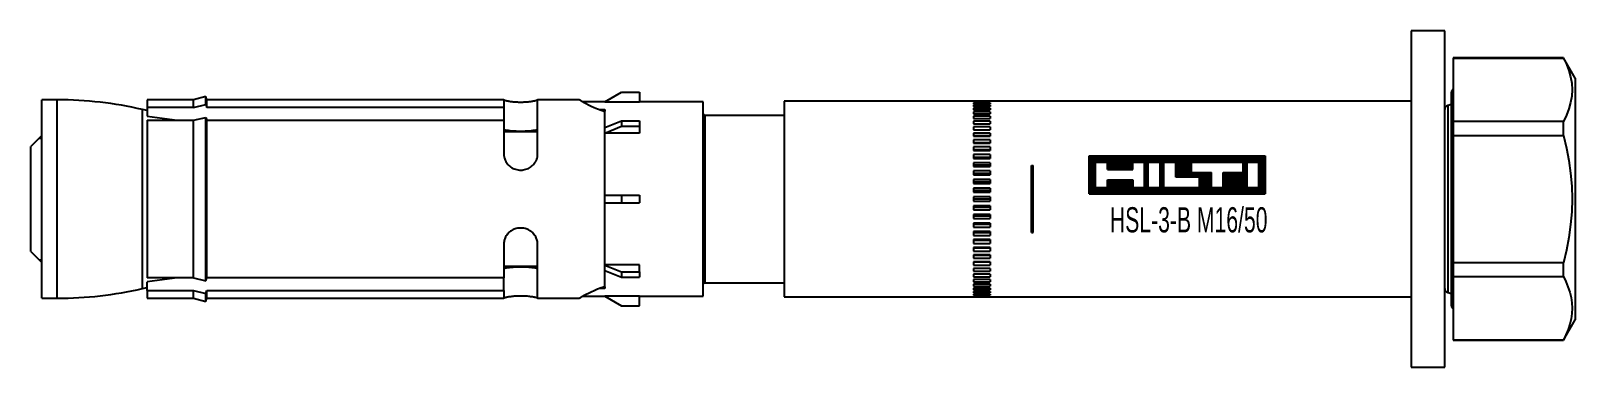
# Model space of a CAD drawing. Header units: millimetres. Extents: x 296 to 4896, y 152 to 3333.
# Drawn here: x 2126.7 to 2310.2, y 1628.8 to 1668.8 of the extents above; entities that cross this region are included whole.
import ezdxf
from ezdxf.enums import TextEntityAlignment as Align

# ---------------------------------------------------------------- set-up
doc = ezdxf.new("R2010")
doc.units = ezdxf.units.MM
doc.linetypes.add('DASHED', pattern=[0.25, 0.15625, -0.09375])
for name, color, linetype in [('1', 1, 'DASHED'), ('10', 1, 'Continuous'), ('3', 4, 'Continuous')]:
    doc.layers.add(name, color=color, linetype=linetype)
doc.styles.get("Standard").update_dxf_attribs({"font": 'arial.ttf'})

# ---------------------------------------------------------------- blocks, each defined once
blk = doc.blocks.new('HSL-3-B M16-50')
at = {"layer": '1', "color": 3, "linetype": 'Continuous'}
for p, q in [((0, 20), (-4, 20)), ((-4, 20), (-4, -20)), ((0, -20), (0, 20)), ((14.1, 16.8), (1, 16.8)), ((1, 16.8), (1, 16.77)), ((1, 16.77), (1, 9.21)), ((1, 16.77), (14.1, 16.77)), ((15.5, 14.38), (14.1, 16.8)), ((14.1, 16.77), (14.1, 16.8)), ((15.5, 14.38), (15.5, -14.38)), ((-164.87, 11.8), (-166.7, 11.8)), ((-166.7, -11.8), (-166.7, 11.8)), ((-148.69, 11.8), (-154.2, 11.8)), ((-154.2, 11.8), (-154.2, 10.88)), ((-147.2, 12.2), (-148.69, 11.8)), ((-148.69, 10.88), (-148.69, 11.8)), ((-148.69, 10.88), (-147.2, 11.25)), ((-147.09, 11.8), (-147.2, 12.2)), ((-147.2, 11.25), (-147.2, 12.2)), ((-147.2, 11.25), (-147.09, 10.88)), ((-111.8, 11.8), (-147.09, 11.8)), ((-147.09, 10.88), (-147.09, 11.8)), ((-102.8, 11.8), (-107.8, 11.8)), ((-107.8, 5.3), (-107.8, 11.8)), ((-99.8, 11.55), (-102.36, 11.55)), ((-99.8, 11.55), (-97.81, 12.7)), ((-99.8, 11.55), (-99.8, 11.54)), ((-95.7, 11.54), (-99.8, 11.54)), ((-97.81, 12.7), (-95.7, 12.7)), ((-95.7, 12.7), (-95.7, 11.54)), ((-88.1, 11.55), (-95.7, 11.55)), ((-88.1, -11.55), (-88.1, 11.55)), ((-4, 11.65), (-78.5, 11.65)), ((-78.5, 11.65), (-78.5, -11.65)), ((-56, 11.65), (-56, 11.62)), ((-54, 11.65), (-56, 11.65)), ((-56, 11.62), (-54, 11.62)), ((-54, 11.58), (-56, 11.58)), ((-56, 11.58), (-56, 11.51)), ((-56, 11.51), (-54, 11.51)), ((-56, 11.41), (-56, 11.3)), ((-54, 11.41), (-56, 11.41)), ((-56, 11.3), (-54, 11.3)), ((-56, 11.15), (-56, 11)), ((-54, 11.15), (-56, 11.15)), ((-54, 11.65), (-54, 11.62)), ((-54, 11.58), (-54, 11.51)), ((-54, 11.41), (-54, 11.3)), ((-54, 11.15), (-54, 11)), ((0.8, -12.7), (0.8, 12.7)), ((-154.2, 10.52), (-154.75, 10.65)), ((-154.2, 10.88), (-154.2, 9.9)), ((-154.2, 9.39), (-154.2, -9.39)), ((-154.2, 9.39), (-148.69, 9.39)), ((-148.69, 9.39), (-147.2, 9.71)), ((-148.69, -9.39), (-148.69, 9.39)), ((-147.2, 9.71), (-147.09, 9.39)), ((-147.2, -9.71), (-147.2, 9.71)), ((-147.09, 9.39), (-111.8, 9.39)), ((-147.09, -9.39), (-147.09, 9.39)), ((-111.8, 9.39), (-111.8, 5.3)), ((-100.39, 10.64), (-99.8, 10.64)), ((-99.8, 10.64), (-99.8, 10.46)), ((-99.8, -10.43), (-99.8, 10.43)), ((-99.8, 8.49), (-97.81, 9.3)), ((-97.81, 9.3), (-95.7, 9.3)), ((-97.81, 9.3), (-97.81, 8.66)), ((-95.7, 9.3), (-95.7, 8.66)), ((-78.5, 9.95), (-87.9, 9.95)), ((-56, 11), (-54, 11)), ((-56, 10.81), (-56, 10.61)), ((-54, 10.81), (-56, 10.81)), ((-56, 10.61), (-54, 10.61)), ((-54, 10.37), (-56, 10.37)), ((-56, 10.37), (-56, 10.14)), ((-56, 10.14), (-54, 10.14)), ((-54, 9.86), (-56, 9.86)), ((-56, 9.86), (-56, 9.58)), ((-56, 9.58), (-54, 9.58)), ((-54, 9.26), (-56, 9.26)), ((-56, 9.26), (-56, 8.95)), ((-54, 10.81), (-54, 10.61)), ((-54, 10.37), (-54, 10.14)), ((-54, 9.86), (-54, 9.58)), ((-54, 9.26), (-54, 8.95)), ((1, 9.21), (1, 7.57)), ((14.1, 9.21), (1, 9.21)), ((14.1, 7.57), (14.1, 9.21)), ((-99.8, 7.85), (-97.81, 8.66)), ((-95.7, 7.84), (-99.8, 7.84)), ((-97.81, 8.66), (-95.7, 8.66)), ((-95.7, 8.66), (-95.7, 7.84)), ((-56, 8.95), (-54, 8.95)), ((-56, 8.59), (-56, 8.25)), ((-54, 8.59), (-56, 8.59)), ((-56, 8.25), (-54, 8.25)), ((-54, 7.85), (-56, 7.85)), ((-56, 7.85), (-56, 7.48)), ((-54, 7.5), (-56, 7.5)), ((-56, 7.48), (-54, 7.48)), ((-54, 8.59), (-54, 8.25)), ((-54, 7.85), (-54, 7.48)), ((1, 7.57), (14.1, 7.57)), ((1, 7.57), (1, -7.57)), ((-56, 7.05), (-56, 6.65)), ((-54, 7.05), (-56, 7.05)), ((-54, 6.7), (-56, 6.7)), ((-56, 6.65), (-54, 6.65)), ((-54, 6.19), (-56, 6.19)), ((-56, 6.19), (-56, 5.76)), ((-54, 5.85), (-56, 5.85)), ((-56, 5.76), (-54, 5.76)), ((-54, 7.05), (-54, 6.65)), ((-54, 6.19), (-54, 5.76)), ((-56, 5.28), (-56, 4.83)), ((-54, 5.28), (-56, 5.28)), ((-54, 4.95), (-56, 4.95)), ((-56, 4.83), (-54, 4.83)), ((-54, 4.32), (-56, 4.32)), ((-56, 4.32), (-56, 3.86)), ((-54, 4.01), (-56, 4.01)), ((-56, 3.86), (-54, 3.86)), ((-54, 5.28), (-54, 4.83)), ((-54, 4.32), (-54, 3.86)), ((-49.1, -3.98), (-49.1, 3.98)), ((-49.1, 3.98), (-48.9, 3.98)), ((-48.9, -3.98), (-48.9, 3.98)), ((-56, 3.34), (-56, 2.86)), ((-54, 3.34), (-56, 3.34)), ((-54, 3.03), (-56, 3.03)), ((-56, 2.86), (-54, 2.86)), ((-56, 2.32), (-56, 1.84)), ((-54, 2.32), (-56, 2.32)), ((-54, 2.04), (-56, 2.04)), ((-56, 1.84), (-54, 1.84)), ((-54, 3.34), (-54, 2.86)), ((-54, 2.32), (-54, 1.84)), ((-99.8, 0.45), (-97.81, 0.45)), ((-97.81, 0.45), (-97.81, -0.45)), ((-97.81, 0.45), (-95.7, 0.45)), ((-95.7, 0.45), (-95.7, -0.45)), ((-56, 1.29), (-56, 0.8)), ((-54, 1.29), (-56, 1.29)), ((-54, 1.02), (-56, 1.02)), ((-56, 0.8), (-54, 0.8)), ((-56, 0.25), (-56, -0.25)), ((-54, 0.25), (-56, 0.25)), ((-54, 0), (-56, 0)), ((-54, 1.29), (-54, 0.8)), ((-54, 0.25), (-54, -0.25)), ((-38.17, 0.79), (-37.97, 0.79)), ((-99.8, -0.45), (-97.81, -0.45)), ((-97.81, -0.45), (-95.7, -0.45)), ((-56, -0.25), (-54, -0.25)), ((-56, -0.8), (-56, -1.29)), ((-54, -0.8), (-56, -0.8)), ((-54, -1.02), (-56, -1.02)), ((-56, -1.29), (-54, -1.29)), ((-54, -0.8), (-54, -1.29)), ((-54, -1.84), (-56, -1.84)), ((-56, -1.84), (-56, -2.32)), ((-54, -2.04), (-56, -2.04)), ((-56, -2.32), (-54, -2.32)), ((-56, -2.86), (-56, -3.34)), ((-54, -2.86), (-56, -2.86)), ((-54, -3.03), (-56, -3.03)), ((-56, -3.34), (-54, -3.34)), ((-54, -1.84), (-54, -2.32)), ((-54, -2.86), (-54, -3.34)), ((-107.8, -11.8), (-107.8, -5.3)), ((-54, -3.86), (-56, -3.86)), ((-56, -3.86), (-56, -4.32)), ((-54, -4.01), (-56, -4.01)), ((-56, -4.32), (-54, -4.32)), ((-56, -4.83), (-56, -5.28)), ((-54, -4.83), (-56, -4.83)), ((-54, -4.95), (-56, -4.95)), ((-56, -5.28), (-54, -5.28)), ((-54, -3.86), (-54, -4.32)), ((-54, -4.83), (-54, -5.28)), ((-49.1, -3.98), (-48.9, -3.98)), ((-54, -5.76), (-56, -5.76)), ((-56, -5.76), (-56, -6.19)), ((-54, -5.85), (-56, -5.85)), ((-56, -6.19), (-54, -6.19)), ((-56, -6.65), (-56, -7.05)), ((-54, -6.65), (-56, -6.65)), ((-54, -6.7), (-56, -6.7)), ((-56, -7.05), (-54, -7.05)), ((-54, -5.76), (-54, -6.19)), ((-54, -6.65), (-54, -7.05)), ((-95.7, -7.84), (-99.8, -7.84)), ((-99.8, -7.85), (-97.81, -8.66)), ((-99.8, -8.49), (-97.81, -9.3)), ((-97.81, -8.66), (-95.7, -8.66)), ((-97.81, -8.66), (-97.81, -9.3)), ((-95.7, -8.66), (-95.7, -7.84)), ((-95.7, -8.66), (-95.7, -9.3)), ((-54, -7.48), (-56, -7.48)), ((-56, -7.48), (-56, -7.85)), ((-54, -7.5), (-56, -7.5)), ((-56, -7.85), (-54, -7.85)), ((-56, -8.25), (-56, -8.59)), ((-54, -8.25), (-56, -8.25)), ((-56, -8.59), (-54, -8.59)), ((-56, -8.95), (-56, -9.26)), ((-54, -8.95), (-56, -8.95)), ((-54, -7.48), (-54, -7.85)), ((-54, -8.25), (-54, -8.59)), ((-54, -8.95), (-54, -9.26)), ((14.1, -7.57), (1, -7.57)), ((1, -7.57), (1, -9.21)), ((14.1, -9.21), (14.1, -7.57)), ((-154.75, -10.65), (-154.2, -10.52)), ((-154.2, -10.88), (-154.2, -9.9)), ((-154.2, -10.88), (-148.69, -10.88)), ((-154.2, -10.88), (-154.2, -11.8)), ((-148.69, -9.39), (-147.2, -9.71)), ((-148.69, -10.88), (-147.2, -11.25)), ((-148.69, -11.8), (-148.69, -10.88)), ((-147.2, -9.71), (-147.09, -9.39)), ((-147.2, -11.25), (-147.09, -10.88)), ((-147.09, -11.8), (-147.09, -10.88)), ((-147.09, -10.88), (-111.8, -10.88)), ((-111.8, -10.88), (-111.8, -9.43)), ((-111.8, -10.88), (-111.8, -11.8)), ((-99.8, -10.64), (-100.39, -10.64)), ((-99.8, -10.46), (-99.8, -10.64)), ((-97.81, -9.3), (-95.7, -9.3)), ((-87.9, -9.95), (-78.5, -9.95)), ((-56, -9.26), (-54, -9.26)), ((-56, -9.58), (-56, -9.86)), ((-54, -9.58), (-56, -9.58)), ((-56, -9.86), (-54, -9.86)), ((-56, -10.14), (-56, -10.37)), ((-54, -10.14), (-56, -10.14)), ((-56, -10.37), (-54, -10.37)), ((-56, -10.61), (-56, -10.81)), ((-54, -10.61), (-56, -10.61)), ((-56, -10.81), (-54, -10.81)), ((-56, -11), (-56, -11.15)), ((-54, -11), (-56, -11)), ((-54, -9.58), (-54, -9.86)), ((-54, -10.14), (-54, -10.37)), ((-54, -10.61), (-54, -10.81)), ((-54, -11), (-54, -11.15)), ((1, -9.21), (1, -16.77)), ((1, -9.21), (14.1, -9.21)), ((-166.7, -11.8), (-164.87, -11.8)), ((-154.2, -11.8), (-148.69, -11.8)), ((-148.69, -11.8), (-147.2, -12.2)), ((-147.2, -12.2), (-147.2, -11.25)), ((-147.2, -12.2), (-147.09, -11.8)), ((-147.09, -11.8), (-111.8, -11.8)), ((-107.8, -11.8), (-102.8, -11.8)), ((-102.36, -11.55), (-99.8, -11.55)), ((-95.7, -11.54), (-99.8, -11.54)), ((-99.8, -11.55), (-99.8, -11.54)), ((-99.8, -11.55), (-97.81, -12.7)), ((-97.81, -12.7), (-95.7, -12.7)), ((-95.7, -12.7), (-95.7, -11.54)), ((-95.7, -11.55), (-88.1, -11.55)), ((-78.5, -11.65), (-4, -11.65)), ((-56, -11.15), (-54, -11.15)), ((-56, -11.3), (-56, -11.41)), ((-54, -11.3), (-56, -11.3)), ((-56, -11.41), (-54, -11.41)), ((-56, -11.51), (-56, -11.58)), ((-54, -11.51), (-56, -11.51)), ((-56, -11.58), (-54, -11.58)), ((-56, -11.62), (-56, -11.65)), ((-54, -11.62), (-56, -11.62)), ((-56, -11.65), (-54, -11.65)), ((-54, -11.3), (-54, -11.41)), ((-54, -11.51), (-54, -11.58)), ((-54, -11.62), (-54, -11.65)), ((14.1, -16.8), (15.5, -14.38)), ((1, -16.77), (1, -16.8)), ((14.1, -16.77), (1, -16.77)), ((1, -16.8), (14.1, -16.8)), ((14.1, -16.8), (14.1, -16.77)), ((-4, -20), (0, -20))]:
    blk.add_line(p, q, dxfattribs=at)
at = {"layer": '1', "color": 1, "linetype": 'Continuous'}
for p, q in [((-164.87, -11.8), (-164.87, 11.8)), ((0.37, 11.12), (0.37, -11.12)), ((-154.75, -10.65), (-154.75, 10.65)), ((-87.9, 9.95), (-87.9, -9.95))]:
    blk.add_line(p, q, dxfattribs=at)
at = {"layer": '1', "color": 30, "linetype": 'Continuous'}
for p, q in [((0.8, 11.23), (0.37, 11.12)), ((-166.7, 7.55), (-168, 6.25)), ((-107.8, 8), (-111.8, 8)), ((-168, -6.25), (-168, 6.25)), ((-167, 7.25), (-166.7, 7.25)), ((-168, -6.25), (-166.7, -7.55)), ((-167, -7.25), (-166.7, -7.25)), ((-111.8, -8), (-107.8, -8)), ((0.37, -11.12), (0.8, -11.23))]:
    blk.add_line(p, q, dxfattribs=at)
at = {"layer": '1', "color": 3, "linetype": 'Continuous'}
for points in [[(14.1, 16.77, 0), (14.46, 16.03, 0), (14.75, 15.28, 0), (14.96, 14.52, 0), (15.09, 13.77, 0), (15.14, 13, 0), (15.1, 12.24, 0), (14.96, 11.47, 0), (14.75, 10.71, 0), (14.46, 9.96, 0), (14.1, 9.21, 0)], [(-111.8, 11.8, 0), (-111.8, 11.77, 0), (-111.8, 11.7, 0), (-111.8, 11.57, 0), (-111.8, 11.39, 0), (-111.8, 11.16, 0), (-111.8, 10.88, 0)], [(-107.8, 11.78, 0), (-107.8, 11.77, 0), (-107.82, 11.76, 0), (-107.84, 11.75, 0), (-107.87, 11.74, 0), (-107.91, 11.73, 0), (-107.95, 11.71, 0), (-108.01, 11.7, 0), (-108.07, 11.68, 0), (-108.14, 11.66, 0), (-108.21, 11.65, 0), (-108.3, 11.63, 0), (-108.39, 11.61, 0), (-108.48, 11.6, 0), (-108.58, 11.58, 0), (-108.69, 11.57, 0), (-108.8, 11.55, 0), (-108.92, 11.54, 0), (-109.03, 11.53, 0), (-109.16, 11.52, 0), (-109.28, 11.51, 0), (-109.41, 11.51, 0), (-109.54, 11.5, 0), (-109.67, 11.5, 0), (-109.8, 11.5, 0), (-109.93, 11.5, 0), (-110.06, 11.5, 0), (-110.19, 11.51, 0), (-110.32, 11.51, 0), (-110.44, 11.52, 0), (-110.57, 11.53, 0), (-110.68, 11.54, 0), (-110.8, 11.55, 0), (-110.91, 11.57, 0), (-111.02, 11.58, 0), (-111.12, 11.6, 0), (-111.21, 11.61, 0), (-111.3, 11.63, 0), (-111.39, 11.65, 0), (-111.46, 11.66, 0), (-111.53, 11.68, 0), (-111.59, 11.7, 0), (-111.65, 11.71, 0), (-111.69, 11.73, 0), (-111.73, 11.74, 0), (-111.76, 11.75, 0), (-111.78, 11.76, 0), (-111.8, 11.77, 0), (-111.8, 11.78, 0)], [(-102.8, 11.8, 0), (-102.78, 11.79, 0), (-102.71, 11.75, 0), (-102.6, 11.68, 0), (-102.44, 11.59, 0), (-102.24, 11.48, 0), (-102, 11.36, 0), (-101.73, 11.22, 0), (-101.41, 11.06, 0), (-101.05, 10.9, 0), (-100.67, 10.74, 0), (-100.25, 10.58, 0), (-99.8, 10.43, 0)], [(-148.69, 10.88, 0), (-151.45, 10.88, 0), (-154.2, 10.88, 0)], [(-154.2, 9.9, 0), (-154.2, 9.88, 0), (-154.19, 9.85, 0)], [(-154.19, 9.85, 0), (-152.41, 9.62, 0), (-150.63, 9.39, 0)], [(-111.8, 10.88, 0), (-129.45, 10.88, 0), (-147.09, 10.88, 0)], [(-111.8, 10.88, 0), (-111.8, 10.16, 0), (-111.8, 9.43, 0)], [(-111.8, 8.29, 0), (-111.76, 8.27, 0), (-111.65, 8.24, 0), (-111.49, 8.21, 0), (-111.29, 8.18, 0), (-111.08, 8.16, 0), (-110.84, 8.13, 0), (-110.59, 8.11, 0), (-110.33, 8.1, 0), (-110.07, 8.09, 0), (-109.8, 8.09, 0), (-109.54, 8.09, 0), (-109.27, 8.1, 0), (-109.02, 8.11, 0), (-108.77, 8.13, 0), (-108.53, 8.16, 0), (-108.31, 8.18, 0), (-108.12, 8.21, 0), (-107.96, 8.24, 0), (-107.84, 8.27, 0), (-107.8, 8.29, 0)], [(14.1, 7.57, 0), (14.46, 6.07, 0), (14.75, 4.58, 0), (14.96, 3.07, 0), (15.09, 1.55, 0), (15.14, 0.03, 0), (15.1, -1.51, 0), (14.96, -3.04, 0), (14.75, -4.56, 0), (14.46, -6.07, 0), (14.1, -7.57, 0)], [(-111.8, 5.3, 0), (-111.79, 5.16, 0), (-111.78, 5.02, 0), (-111.74, 4.88, 0), (-111.7, 4.74, 0), (-111.65, 4.61, 0), (-111.58, 4.47, 0), (-111.5, 4.35, 0), (-111.42, 4.23, 0), (-111.32, 4.11, 0), (-111.21, 4, 0), (-111.1, 3.9, 0), (-110.98, 3.81, 0), (-110.84, 3.73, 0), (-110.71, 3.65, 0), (-110.57, 3.59, 0), (-110.42, 3.54, 0), (-110.27, 3.5, 0), (-110.11, 3.47, 0), (-109.96, 3.45, 0), (-109.8, 3.45, 0), (-109.64, 3.45, 0), (-109.49, 3.47, 0), (-109.33, 3.5, 0), (-109.18, 3.54, 0), (-109.03, 3.59, 0), (-108.89, 3.65, 0), (-108.76, 3.73, 0), (-108.62, 3.81, 0), (-108.5, 3.9, 0), (-108.39, 4, 0), (-108.28, 4.11, 0), (-108.18, 4.23, 0), (-108.1, 4.35, 0), (-108.02, 4.47, 0), (-107.95, 4.61, 0), (-107.9, 4.74, 0), (-107.86, 4.88, 0), (-107.82, 5.02, 0), (-107.81, 5.16, 0), (-107.8, 5.3, 0)], [(-49.1, 3.98, 0), (-49.1, 3.98, 0), (-49.1, 3.98, 0), (-49.1, 3.97, 0), (-49.09, 3.97, 0), (-49.09, 3.97, 0), (-49.08, 3.97, 0), (-49.08, 3.96, 0), (-49.07, 3.96, 0), (-49.06, 3.96, 0), (-49.06, 3.96, 0), (-49.05, 3.95, 0), (-49.04, 3.95, 0), (-49.03, 3.95, 0), (-49.02, 3.95, 0), (-49.01, 3.95, 0), (-49, 3.95, 0), (-48.99, 3.95, 0), (-48.98, 3.95, 0), (-48.97, 3.95, 0), (-48.96, 3.95, 0), (-48.95, 3.95, 0), (-48.94, 3.96, 0), (-48.94, 3.96, 0), (-48.93, 3.96, 0), (-48.92, 3.96, 0), (-48.92, 3.97, 0), (-48.91, 3.97, 0), (-48.91, 3.97, 0), (-48.9, 3.97, 0), (-48.9, 3.98, 0), (-48.9, 3.98, 0), (-48.9, 3.98, 0)], [(-38.17, 0.79, 0), (-38.17, 0.78, 0), (-38.17, 0.78, 0), (-38.17, 0.78, 0), (-38.16, 0.77, 0), (-38.16, 0.77, 0), (-38.15, 0.77, 0), (-38.15, 0.76, 0), (-38.14, 0.76, 0), (-38.13, 0.76, 0), (-38.13, 0.76, 0), (-38.12, 0.76, 0), (-38.11, 0.75, 0), (-38.1, 0.75, 0), (-38.09, 0.75, 0), (-38.08, 0.75, 0), (-38.07, 0.75, 0), (-38.06, 0.75, 0), (-38.05, 0.75, 0), (-38.04, 0.75, 0), (-38.03, 0.75, 0), (-38.02, 0.76, 0), (-38.01, 0.76, 0), (-38.01, 0.76, 0), (-38, 0.76, 0), (-37.99, 0.76, 0), (-37.99, 0.77, 0), (-37.98, 0.77, 0), (-37.98, 0.77, 0), (-37.97, 0.78, 0), (-37.97, 0.78, 0), (-37.97, 0.78, 0), (-37.97, 0.79, 0)], [(-107.8, -5.3, 0), (-107.8, -5.18, 0), (-107.82, -5.07, 0), (-107.84, -4.95, 0), (-107.87, -4.83, 0), (-107.91, -4.72, 0), (-107.95, -4.61, 0), (-108.01, -4.5, 0), (-108.07, -4.39, 0), (-108.14, -4.29, 0), (-108.21, -4.19, 0), (-108.3, -4.09, 0), (-108.39, -4, 0), (-108.48, -3.92, 0), (-108.58, -3.84, 0), (-108.69, -3.77, 0), (-108.8, -3.7, 0), (-108.92, -3.64, 0), (-109.03, -3.59, 0), (-109.16, -3.55, 0), (-109.28, -3.51, 0), (-109.41, -3.48, 0), (-109.54, -3.46, 0), (-109.67, -3.45, 0), (-109.8, -3.45, 0), (-109.93, -3.45, 0), (-110.06, -3.46, 0), (-110.19, -3.48, 0), (-110.32, -3.51, 0), (-110.44, -3.55, 0), (-110.57, -3.59, 0), (-110.68, -3.64, 0), (-110.8, -3.7, 0), (-110.91, -3.77, 0), (-111.02, -3.84, 0), (-111.12, -3.92, 0), (-111.21, -4, 0), (-111.3, -4.09, 0), (-111.39, -4.19, 0), (-111.46, -4.29, 0), (-111.53, -4.39, 0), (-111.59, -4.5, 0), (-111.65, -4.61, 0), (-111.69, -4.72, 0), (-111.73, -4.83, 0), (-111.76, -4.95, 0), (-111.78, -5.07, 0), (-111.8, -5.18, 0), (-111.8, -5.3, 0)], [(-111.8, -5.3, 0), (-111.8, -6.08, 0), (-111.8, -6.83, 0), (-111.8, -7.54, 0), (-111.8, -8.2, 0), (-111.8, -8.82, 0), (-111.8, -9.39, 0)], [(-48.9, -3.98, 0), (-48.9, -3.98, 0), (-48.9, -3.98, 0), (-48.9, -3.97, 0), (-48.91, -3.97, 0), (-48.91, -3.97, 0), (-48.92, -3.97, 0), (-48.92, -3.96, 0), (-48.93, -3.96, 0), (-48.94, -3.96, 0), (-48.94, -3.96, 0), (-48.95, -3.95, 0), (-48.96, -3.95, 0), (-48.97, -3.95, 0), (-48.98, -3.95, 0), (-48.99, -3.95, 0), (-49, -3.95, 0), (-49.01, -3.95, 0), (-49.02, -3.95, 0), (-49.03, -3.95, 0), (-49.04, -3.95, 0), (-49.05, -3.95, 0), (-49.06, -3.96, 0), (-49.06, -3.96, 0), (-49.07, -3.96, 0), (-49.08, -3.96, 0), (-49.08, -3.97, 0), (-49.09, -3.97, 0), (-49.09, -3.97, 0), (-49.1, -3.97, 0), (-49.1, -3.98, 0), (-49.1, -3.98, 0), (-49.1, -3.98, 0)], [(-107.8, -8.29, 0), (-107.83, -8.27, 0), (-107.93, -8.25, 0), (-108.07, -8.22, 0), (-108.24, -8.2, 0), (-108.43, -8.17, 0), (-108.63, -8.15, 0), (-108.85, -8.13, 0), (-109.08, -8.11, 0), (-109.32, -8.1, 0), (-109.56, -8.09, 0), (-109.8, -8.09, 0), (-110.04, -8.09, 0), (-110.28, -8.1, 0), (-110.52, -8.11, 0), (-110.75, -8.13, 0), (-110.97, -8.15, 0), (-111.17, -8.17, 0), (-111.36, -8.19, 0), (-111.53, -8.22, 0), (-111.67, -8.25, 0), (-111.76, -8.27, 0), (-111.8, -8.29, 0)], [(-148.69, -9.39, 0), (-151.45, -9.39, 0), (-154.2, -9.39, 0)], [(-154.19, -9.85, 0), (-154.2, -9.88, 0), (-154.2, -9.9, 0)], [(-150.63, -9.39, 0), (-152.41, -9.62, 0), (-154.19, -9.85, 0)], [(-111.8, -9.39, 0), (-129.45, -9.39, 0), (-147.09, -9.39, 0)], [(-99.8, -10.43, 0), (-100.25, -10.58, 0), (-100.67, -10.74, 0), (-101.05, -10.9, 0), (-101.41, -11.06, 0), (-101.73, -11.22, 0), (-102, -11.36, 0), (-102.24, -11.48, 0), (-102.44, -11.59, 0), (-102.6, -11.68, 0), (-102.71, -11.75, 0), (-102.78, -11.79, 0), (-102.8, -11.8, 0)], [(14.1, -9.21, 0), (14.4, -9.82, 0), (14.65, -10.45, 0), (14.86, -11.08, 0), (15.01, -11.71, 0), (15.11, -12.35, 0), (15.14, -12.99, 0), (15.11, -13.63, 0), (15.02, -14.26, 0), (14.87, -14.89, 0), (14.66, -15.52, 0), (14.4, -16.15, 0), (14.1, -16.77, 0)], [(-111.8, -11.78, 0), (-111.79, -11.77, 0), (-111.78, -11.76, 0), (-111.74, -11.74, 0), (-111.7, -11.73, 0), (-111.65, -11.71, 0), (-111.58, -11.69, 0), (-111.5, -11.67, 0), (-111.42, -11.65, 0), (-111.32, -11.63, 0), (-111.21, -11.61, 0), (-111.1, -11.6, 0), (-110.98, -11.58, 0), (-110.84, -11.56, 0), (-110.71, -11.54, 0), (-110.57, -11.53, 0), (-110.42, -11.52, 0), (-110.27, -11.51, 0), (-110.11, -11.5, 0), (-109.96, -11.5, 0), (-109.8, -11.5, 0), (-109.64, -11.5, 0), (-109.49, -11.5, 0), (-109.33, -11.51, 0), (-109.18, -11.52, 0), (-109.03, -11.53, 0), (-108.89, -11.54, 0), (-108.76, -11.56, 0), (-108.62, -11.58, 0), (-108.5, -11.6, 0), (-108.39, -11.61, 0), (-108.28, -11.63, 0), (-108.18, -11.65, 0), (-108.1, -11.67, 0), (-108.02, -11.69, 0), (-107.95, -11.71, 0), (-107.9, -11.73, 0), (-107.86, -11.74, 0), (-107.82, -11.76, 0), (-107.81, -11.77, 0), (-107.8, -11.78, 0)]]:
    blk.add_polyline3d(points, dxfattribs=at)
for centre, radius, start, end in [((1.2, 12.7), 0.4, 120.0009, 180), ((-164.87, -33.2), 45, 77, 90), ((-164.87, 33.2), 45, 270, 283), ((1.2, -12.7), 0.4, 180, 239.9991)]:
    blk.add_arc(centre, radius, start, end, dxfattribs=at)
at = {"layer": '1', "color": 30, "linetype": 'Continuous'}
for centre, start, end in [((0.5, 10.63), 105, 180), ((0.5, -10.63), 180, 255)]:
    blk.add_arc(centre, 0.5, start, end, dxfattribs=at)
at = {"layer": '1', "color": 3, "linetype": 'Continuous', "extrusion": (0, 0, -1)}
for centre, start, end in [((87.9, 10.15), 270, 0), ((87.9, -10.15), 0, 90)]:
    blk.add_arc(centre, 0.2, start, end, dxfattribs=at)
at = {"layer": '10'}
for p, q in [((-42.24, 0.63), (-42.24, 5.13)), ((-42.24, 5.13), (-21.32, 5.13)), ((-42.2, 5.13), (-42.2, 0.63)), ((-42.12, 0.63), (-42.12, 5.13)), ((-42.05, 5.13), (-42.05, 0.63)), ((-41.97, 0.63), (-41.97, 5.13)), ((-41.9, 5.13), (-41.9, 0.63)), ((-41.82, 0.63), (-41.82, 5.13)), ((-41.75, 5.13), (-41.75, 0.63)), ((-41.67, 0.63), (-41.67, 5.13)), ((-41.6, 5.13), (-41.6, 0.63)), ((-41.52, 0.63), (-41.52, 5.13)), ((-41.49, 1.38), (-41.49, 4.38)), ((-41.49, 4.38), (-40.07, 4.38)), ((-41.45, 5.13), (-41.45, 4.38)), ((-41.37, 4.38), (-41.37, 5.13)), ((-41.3, 5.13), (-41.3, 4.38)), ((-41.22, 4.38), (-41.22, 5.13)), ((-41.15, 5.13), (-41.15, 4.38)), ((-41.07, 4.38), (-41.07, 5.13)), ((-41, 5.13), (-41, 4.38)), ((-40.92, 4.38), (-40.92, 5.13)), ((-40.85, 5.13), (-40.85, 4.38)), ((-40.77, 4.38), (-40.77, 5.13)), ((-40.7, 5.13), (-40.7, 4.38)), ((-40.62, 4.38), (-40.62, 5.13)), ((-40.55, 5.13), (-40.55, 4.38)), ((-40.47, 4.38), (-40.47, 5.13)), ((-40.4, 5.13), (-40.4, 4.38)), ((-40.32, 4.38), (-40.32, 5.13)), ((-40.25, 5.13), (-40.25, 4.38)), ((-40.17, 4.38), (-40.17, 5.13)), ((-40.1, 5.13), (-40.1, 4.38)), ((-40.07, 3.5), (-40.07, 4.38)), ((-40.02, 3.5), (-40.02, 5.13)), ((-39.95, 5.13), (-39.95, 3.5)), ((-39.87, 3.5), (-39.87, 5.13)), ((-39.8, 5.13), (-39.8, 3.5)), ((-39.72, 3.5), (-39.72, 5.13)), ((-39.65, 5.13), (-39.65, 3.5)), ((-39.57, 3.5), (-39.57, 5.13)), ((-39.5, 5.13), (-39.5, 3.5)), ((-39.42, 3.5), (-39.42, 5.13)), ((-39.35, 5.13), (-39.35, 3.5)), ((-39.27, 3.5), (-39.27, 5.13)), ((-39.2, 5.13), (-39.2, 3.5)), ((-39.12, 3.5), (-39.12, 5.13)), ((-39.05, 5.13), (-39.05, 3.5)), ((-38.97, 3.5), (-38.97, 5.13)), ((-38.9, 5.13), (-38.9, 3.5)), ((-38.82, 3.5), (-38.82, 5.13)), ((-38.75, 5.13), (-38.75, 3.5)), ((-38.67, 3.5), (-38.67, 5.13)), ((-38.6, 5.13), (-38.6, 3.5)), ((-38.52, 3.5), (-38.52, 5.13)), ((-38.45, 5.13), (-38.45, 3.5)), ((-38.37, 3.5), (-38.37, 5.13)), ((-38.3, 5.13), (-38.3, 3.5)), ((-38.22, 3.5), (-38.22, 5.13)), ((-38.15, 5.13), (-38.15, 3.5)), ((-38.07, 3.5), (-38.07, 5.13)), ((-38, 5.13), (-38, 3.5)), ((-37.92, 3.5), (-37.92, 5.13)), ((-37.85, 5.13), (-37.85, 3.5)), ((-37.77, 3.5), (-37.77, 5.13)), ((-37.7, 5.13), (-37.7, 3.5)), ((-37.62, 3.5), (-37.62, 5.13)), ((-37.55, 5.13), (-37.55, 3.5)), ((-37.47, 3.5), (-37.47, 5.13)), ((-37.4, 5.13), (-37.4, 3.5)), ((-37.32, 3.5), (-37.32, 5.13)), ((-37.25, 5.13), (-37.25, 3.5)), ((-37.17, 3.5), (-37.17, 5.13)), ((-37.1, 5.13), (-37.1, 3.5)), ((-37.07, 4.38), (-35.66, 4.38)), ((-37.07, 3.5), (-37.07, 4.38)), ((-37.02, 4.38), (-37.02, 5.13)), ((-36.95, 5.13), (-36.95, 4.38)), ((-36.87, 4.38), (-36.87, 5.13)), ((-36.8, 5.13), (-36.8, 4.38)), ((-36.72, 4.38), (-36.72, 5.13)), ((-36.65, 5.13), (-36.65, 4.38)), ((-36.57, 4.38), (-36.57, 5.13)), ((-36.5, 5.13), (-36.5, 4.38)), ((-36.42, 4.38), (-36.42, 5.13)), ((-36.35, 5.13), (-36.35, 4.38)), ((-36.27, 4.38), (-36.27, 5.13)), ((-36.2, 5.13), (-36.2, 4.38)), ((-36.12, 4.38), (-36.12, 5.13)), ((-36.05, 5.13), (-36.05, 4.38)), ((-35.97, 4.38), (-35.97, 5.13)), ((-35.9, 5.13), (-35.9, 4.38)), ((-35.82, 4.38), (-35.82, 5.13)), ((-35.75, 5.13), (-35.75, 4.38)), ((-35.67, 4.38), (-35.67, 5.13)), ((-35.66, 1.38), (-35.66, 4.38)), ((-35.6, 5.13), (-35.6, 0.63)), ((-35.52, 0.63), (-35.52, 5.13)), ((-35.45, 5.13), (-35.45, 0.63)), ((-35.37, 0.63), (-35.37, 5.13)), ((-35.3, 5.13), (-35.3, 0.63)), ((-35.22, 4.38), (-35.22, 5.13)), ((-35.22, 4.38), (-33.81, 4.38)), ((-35.22, 1.38), (-35.22, 4.38)), ((-35.15, 5.13), (-35.15, 4.38)), ((-35.07, 4.38), (-35.07, 5.13)), ((-35, 5.13), (-35, 4.38)), ((-34.92, 4.38), (-34.92, 5.13)), ((-34.85, 5.13), (-34.85, 4.38)), ((-34.77, 4.38), (-34.77, 5.13)), ((-34.7, 5.13), (-34.7, 4.38)), ((-34.62, 4.38), (-34.62, 5.13)), ((-34.55, 5.13), (-34.55, 4.38)), ((-34.47, 4.38), (-34.47, 5.13)), ((-34.4, 5.13), (-34.4, 4.38)), ((-34.32, 4.38), (-34.32, 5.13)), ((-34.25, 5.13), (-34.25, 4.38)), ((-34.17, 4.38), (-34.17, 5.13)), ((-34.1, 5.13), (-34.1, 4.38)), ((-34.02, 4.38), (-34.02, 5.13)), ((-33.95, 5.13), (-33.95, 4.38)), ((-33.87, 4.38), (-33.87, 5.13)), ((-33.81, 1.38), (-33.81, 4.38)), ((-33.8, 5.13), (-33.8, 0.63)), ((-33.72, 0.63), (-33.72, 5.13)), ((-33.65, 5.13), (-33.65, 0.63)), ((-33.57, 0.63), (-33.57, 5.13)), ((-33.5, 5.13), (-33.5, 0.63)), ((-33.42, 0.63), (-33.42, 5.13)), ((-33.37, 4.38), (-31.96, 4.38)), ((-33.37, 1.38), (-33.37, 4.38)), ((-33.35, 5.13), (-33.35, 4.38)), ((-33.27, 4.38), (-33.27, 5.13)), ((-33.2, 5.13), (-33.2, 4.38)), ((-33.12, 4.38), (-33.12, 5.13)), ((-33.05, 5.13), (-33.05, 4.38)), ((-32.97, 4.38), (-32.97, 5.13)), ((-32.9, 5.13), (-32.9, 4.38)), ((-32.82, 4.38), (-32.82, 5.13)), ((-32.75, 5.13), (-32.75, 4.38)), ((-32.67, 4.38), (-32.67, 5.13)), ((-32.6, 5.13), (-32.6, 4.38)), ((-32.52, 4.38), (-32.52, 5.13)), ((-32.45, 5.13), (-32.45, 4.38)), ((-32.37, 4.38), (-32.37, 5.13)), ((-32.3, 5.13), (-32.3, 4.38)), ((-32.22, 4.38), (-32.22, 5.13)), ((-32.15, 5.13), (-32.15, 4.38)), ((-32.07, 4.38), (-32.07, 5.13)), ((-32, 5.13), (-32, 4.38)), ((-31.96, 2.62), (-31.96, 4.38)), ((-31.92, 2.62), (-31.92, 5.13)), ((-31.85, 5.13), (-31.85, 2.62)), ((-31.77, 2.62), (-31.77, 5.13)), ((-31.7, 5.13), (-31.7, 2.62)), ((-31.62, 2.62), (-31.62, 5.13)), ((-31.55, 5.13), (-31.55, 2.62)), ((-31.47, 2.62), (-31.47, 5.13)), ((-31.4, 5.13), (-31.4, 2.62)), ((-31.32, 2.62), (-31.32, 5.13)), ((-31.25, 5.13), (-31.25, 2.62)), ((-31.17, 2.62), (-31.17, 5.13)), ((-31.1, 5.13), (-31.1, 2.62)), ((-31.02, 2.62), (-31.02, 5.13)), ((-30.95, 5.13), (-30.95, 2.62)), ((-30.87, 2.62), (-30.87, 5.13)), ((-30.8, 5.13), (-30.8, 2.62)), ((-30.72, 2.62), (-30.72, 5.13)), ((-30.65, 5.13), (-30.65, 2.62)), ((-30.57, 2.62), (-30.57, 5.13)), ((-30.5, 5.13), (-30.5, 2.62)), ((-30.42, 2.62), (-30.42, 5.13)), ((-30.35, 5.13), (-30.35, 2.62)), ((-30.27, 2.62), (-30.27, 5.13)), ((-30.2, 5.13), (-30.2, 2.62)), ((-30.12, 2.62), (-30.12, 5.13)), ((-30.1, 4.38), (-23.93, 4.38)), ((-30.1, 3.15), (-30.1, 4.38)), ((-30.05, 5.13), (-30.05, 4.38)), ((-29.97, 4.38), (-29.97, 5.13)), ((-29.9, 5.13), (-29.9, 4.38)), ((-29.82, 4.38), (-29.82, 5.13)), ((-29.75, 5.13), (-29.75, 4.38)), ((-29.67, 4.38), (-29.67, 5.13)), ((-29.6, 5.13), (-29.6, 4.38)), ((-29.52, 4.38), (-29.52, 5.13)), ((-29.45, 5.13), (-29.45, 4.38)), ((-29.37, 4.38), (-29.37, 5.13)), ((-29.3, 5.13), (-29.3, 4.38)), ((-29.22, 4.38), (-29.22, 5.13)), ((-29.15, 5.13), (-29.15, 4.38)), ((-29.07, 4.38), (-29.07, 5.13)), ((-29, 5.13), (-29, 4.38)), ((-28.92, 4.38), (-28.92, 5.13)), ((-28.85, 5.13), (-28.85, 4.38)), ((-28.77, 4.38), (-28.77, 5.13)), ((-28.7, 5.13), (-28.7, 4.38)), ((-28.62, 4.38), (-28.62, 5.13)), ((-28.55, 5.13), (-28.55, 4.38)), ((-28.47, 4.38), (-28.47, 5.13)), ((-28.4, 5.13), (-28.4, 4.38)), ((-28.32, 4.38), (-28.32, 5.13)), ((-28.25, 5.13), (-28.25, 4.38)), ((-28.17, 4.38), (-28.17, 5.13)), ((-28.1, 5.13), (-28.1, 4.38)), ((-28.02, 4.38), (-28.02, 5.13)), ((-27.95, 5.13), (-27.95, 4.38)), ((-27.87, 4.38), (-27.87, 5.13)), ((-27.8, 5.13), (-27.8, 4.38)), ((-27.72, 4.38), (-27.72, 5.13)), ((-27.65, 5.13), (-27.65, 4.38)), ((-27.57, 4.38), (-27.57, 5.13)), ((-27.5, 5.13), (-27.5, 4.38)), ((-27.42, 4.38), (-27.42, 5.13)), ((-27.35, 5.13), (-27.35, 4.38)), ((-27.27, 4.38), (-27.27, 5.13)), ((-27.2, 5.13), (-27.2, 4.38)), ((-27.12, 4.38), (-27.12, 5.13)), ((-27.05, 5.13), (-27.05, 4.38)), ((-26.97, 4.38), (-26.97, 5.13)), ((-26.9, 5.13), (-26.9, 4.38)), ((-26.82, 4.38), (-26.82, 5.13)), ((-26.75, 5.13), (-26.75, 4.38)), ((-26.67, 4.38), (-26.67, 5.13)), ((-26.6, 5.13), (-26.6, 4.38)), ((-26.52, 4.38), (-26.52, 5.13)), ((-26.45, 5.13), (-26.45, 4.38)), ((-26.37, 4.38), (-26.37, 5.13)), ((-26.3, 5.13), (-26.3, 4.38)), ((-26.22, 4.38), (-26.22, 5.13)), ((-26.15, 5.13), (-26.15, 4.38)), ((-26.07, 4.38), (-26.07, 5.13)), ((-26, 5.13), (-26, 4.38)), ((-25.92, 4.38), (-25.92, 5.13)), ((-25.85, 5.13), (-25.85, 4.38)), ((-25.77, 4.38), (-25.77, 5.13)), ((-25.7, 5.13), (-25.7, 4.38)), ((-25.62, 4.38), (-25.62, 5.13)), ((-25.55, 5.13), (-25.55, 4.38)), ((-25.47, 4.38), (-25.47, 5.13)), ((-25.4, 5.13), (-25.4, 4.38)), ((-25.32, 4.38), (-25.32, 5.13)), ((-25.25, 5.13), (-25.25, 4.38)), ((-25.17, 4.38), (-25.17, 5.13)), ((-25.1, 5.13), (-25.1, 4.38)), ((-25.02, 4.38), (-25.02, 5.13)), ((-24.95, 5.13), (-24.95, 4.38)), ((-24.87, 4.38), (-24.87, 5.13)), ((-24.8, 5.13), (-24.8, 4.38)), ((-24.72, 4.38), (-24.72, 5.13)), ((-24.65, 5.13), (-24.65, 4.38)), ((-24.57, 4.38), (-24.57, 5.13)), ((-24.5, 5.13), (-24.5, 4.38)), ((-24.42, 4.38), (-24.42, 5.13)), ((-24.35, 5.13), (-24.35, 4.38)), ((-24.27, 4.38), (-24.27, 5.13)), ((-24.2, 5.13), (-24.2, 4.38)), ((-24.12, 4.38), (-24.12, 5.13)), ((-24.05, 5.13), (-24.05, 4.38)), ((-23.97, 4.38), (-23.97, 5.13)), ((-23.93, 3.15), (-23.93, 4.38)), ((-23.9, 5.13), (-23.9, 0.63)), ((-23.82, 0.63), (-23.82, 5.13)), ((-23.75, 5.13), (-23.75, 0.63)), ((-23.67, 0.63), (-23.67, 5.13)), ((-23.6, 5.13), (-23.6, 0.63)), ((-23.52, 0.63), (-23.52, 5.13)), ((-23.49, 4.38), (-22.07, 4.38)), ((-23.49, 1.38), (-23.49, 4.38)), ((-23.45, 5.13), (-23.45, 4.38)), ((-23.37, 4.38), (-23.37, 5.13)), ((-23.3, 5.13), (-23.3, 4.38)), ((-23.22, 4.38), (-23.22, 5.13)), ((-23.15, 5.13), (-23.15, 4.38)), ((-23.07, 4.38), (-23.07, 5.13)), ((-23, 5.13), (-23, 4.38)), ((-22.92, 4.38), (-22.92, 5.13)), ((-22.85, 5.13), (-22.85, 4.38)), ((-22.77, 4.38), (-22.77, 5.13)), ((-22.7, 5.13), (-22.7, 4.38)), ((-22.62, 4.38), (-22.62, 5.13)), ((-22.55, 5.13), (-22.55, 4.38)), ((-22.47, 4.38), (-22.47, 5.13)), ((-22.4, 5.13), (-22.4, 4.38)), ((-22.32, 4.38), (-22.32, 5.13)), ((-22.25, 5.13), (-22.25, 4.38)), ((-22.17, 4.38), (-22.17, 5.13)), ((-22.1, 5.13), (-22.1, 4.38)), ((-22.07, 1.38), (-22.07, 4.38)), ((-22.02, 0.63), (-22.02, 5.13)), ((-21.95, 5.13), (-21.95, 0.63)), ((-21.87, 0.63), (-21.87, 5.13)), ((-21.8, 5.13), (-21.8, 0.63)), ((-21.72, 0.63), (-21.72, 5.13)), ((-21.65, 5.13), (-21.65, 0.63)), ((-21.57, 0.63), (-21.57, 5.13)), ((-21.5, 5.13), (-21.5, 0.63)), ((-21.42, 0.63), (-21.42, 5.13)), ((-21.35, 5.13), (-21.35, 0.63)), ((-21.32, 0.63), (-21.32, 5.13)), ((-40.07, 3.5), (-37.07, 3.5)), ((-40.07, 1.38), (-40.07, 2.27)), ((-40.07, 2.27), (-37.07, 2.27)), ((-40.02, 0.63), (-40.02, 2.27)), ((-39.95, 2.27), (-39.95, 0.63)), ((-39.87, 0.63), (-39.87, 2.27)), ((-39.8, 2.27), (-39.8, 0.63)), ((-39.72, 0.63), (-39.72, 2.27)), ((-39.65, 2.27), (-39.65, 0.63)), ((-39.57, 0.63), (-39.57, 2.27)), ((-39.5, 2.27), (-39.5, 0.63)), ((-39.42, 0.63), (-39.42, 2.27)), ((-39.35, 2.27), (-39.35, 0.63)), ((-39.27, 0.63), (-39.27, 2.27)), ((-39.2, 2.27), (-39.2, 0.63)), ((-39.12, 0.63), (-39.12, 2.27)), ((-39.05, 2.27), (-39.05, 0.63)), ((-38.97, 0.63), (-38.97, 2.27)), ((-38.9, 2.27), (-38.9, 0.63)), ((-38.82, 0.63), (-38.82, 2.27)), ((-38.75, 2.27), (-38.75, 0.63)), ((-38.67, 0.63), (-38.67, 2.27)), ((-38.6, 2.27), (-38.6, 0.63)), ((-38.52, 0.63), (-38.52, 2.27)), ((-38.45, 2.27), (-38.45, 0.63)), ((-38.37, 0.63), (-38.37, 2.27)), ((-38.3, 2.27), (-38.3, 0.63)), ((-38.22, 0.63), (-38.22, 2.27)), ((-38.15, 2.27), (-38.15, 0.63)), ((-38.07, 0.63), (-38.07, 2.27)), ((-38, 2.27), (-38, 0.63)), ((-37.92, 0.63), (-37.92, 2.27)), ((-37.85, 2.27), (-37.85, 0.63)), ((-37.77, 0.63), (-37.77, 2.27)), ((-37.7, 2.27), (-37.7, 0.63)), ((-37.62, 0.63), (-37.62, 2.27)), ((-37.55, 2.27), (-37.55, 0.63)), ((-37.47, 0.63), (-37.47, 2.27)), ((-37.4, 2.27), (-37.4, 0.63)), ((-37.32, 0.63), (-37.32, 2.27)), ((-37.25, 2.27), (-37.25, 0.63)), ((-37.17, 0.63), (-37.17, 2.27)), ((-37.1, 2.27), (-37.1, 0.63)), ((-37.07, 2.27), (-37.07, 1.38)), ((-29.13, 2.62), (-31.96, 2.62)), ((-30.1, 3.15), (-27.72, 3.15)), ((-30.05, 3.15), (-30.05, 2.62)), ((-29.97, 2.62), (-29.97, 3.15)), ((-29.9, 3.15), (-29.9, 2.62)), ((-29.82, 2.62), (-29.82, 3.15)), ((-29.75, 3.15), (-29.75, 2.62)), ((-29.67, 2.62), (-29.67, 3.15)), ((-29.6, 3.15), (-29.6, 2.62)), ((-29.52, 2.62), (-29.52, 3.15)), ((-29.45, 3.15), (-29.45, 2.62)), ((-29.37, 2.62), (-29.37, 3.15)), ((-29.3, 3.15), (-29.3, 2.62)), ((-29.22, 2.62), (-29.22, 3.15)), ((-29.15, 3.15), (-29.15, 2.62)), ((-29.13, 1.38), (-29.13, 2.62)), ((-29.07, 0.63), (-29.07, 3.15)), ((-29, 3.15), (-29, 0.63)), ((-28.92, 0.63), (-28.92, 3.15)), ((-28.85, 3.15), (-28.85, 0.63)), ((-28.77, 0.63), (-28.77, 3.15)), ((-28.7, 3.15), (-28.7, 0.63)), ((-28.62, 0.63), (-28.62, 3.15)), ((-28.55, 3.15), (-28.55, 0.63)), ((-28.47, 0.63), (-28.47, 3.15)), ((-28.4, 3.15), (-28.4, 0.63)), ((-28.32, 0.63), (-28.32, 3.15)), ((-28.25, 3.15), (-28.25, 0.63)), ((-28.17, 0.63), (-28.17, 3.15)), ((-28.1, 3.15), (-28.1, 0.63)), ((-28.02, 0.63), (-28.02, 3.15)), ((-27.95, 3.15), (-27.95, 0.63)), ((-27.87, 0.63), (-27.87, 3.15)), ((-27.8, 3.15), (-27.8, 0.63)), ((-27.72, 1.38), (-27.72, 3.15)), ((-26.31, 1.38), (-26.31, 3.15)), ((-26.31, 3.15), (-23.93, 3.15)), ((-26.3, 3.15), (-26.3, 0.63)), ((-26.22, 0.63), (-26.22, 3.15)), ((-26.15, 3.15), (-26.15, 0.63)), ((-26.07, 0.63), (-26.07, 3.15)), ((-26, 3.15), (-26, 0.63)), ((-25.92, 0.63), (-25.92, 3.15)), ((-25.85, 3.15), (-25.85, 0.63)), ((-25.77, 0.63), (-25.77, 3.15)), ((-25.7, 3.15), (-25.7, 0.63)), ((-25.62, 0.63), (-25.62, 3.15)), ((-25.55, 3.15), (-25.55, 0.63)), ((-25.47, 0.63), (-25.47, 3.15)), ((-25.4, 3.15), (-25.4, 0.63)), ((-25.32, 0.63), (-25.32, 3.15)), ((-25.25, 3.15), (-25.25, 0.63)), ((-25.17, 0.63), (-25.17, 3.15)), ((-25.1, 3.15), (-25.1, 0.63)), ((-25.02, 0.63), (-25.02, 3.15)), ((-24.95, 3.15), (-24.95, 0.63)), ((-24.87, 0.63), (-24.87, 3.15)), ((-24.8, 3.15), (-24.8, 0.63)), ((-24.72, 0.63), (-24.72, 3.15)), ((-24.65, 3.15), (-24.65, 0.63)), ((-24.57, 0.63), (-24.57, 3.15)), ((-24.5, 3.15), (-24.5, 0.63)), ((-24.42, 0.63), (-24.42, 3.15)), ((-24.35, 3.15), (-24.35, 0.63)), ((-24.27, 0.63), (-24.27, 3.15)), ((-24.2, 3.15), (-24.2, 0.63)), ((-24.12, 0.63), (-24.12, 3.15)), ((-24.05, 3.15), (-24.05, 0.63)), ((-23.97, 0.63), (-23.97, 3.15)), ((-42.24, 0.63), (-21.32, 0.63)), ((-41.49, 1.38), (-40.07, 1.38)), ((-41.45, 1.38), (-41.45, 0.63)), ((-41.37, 0.63), (-41.37, 1.38)), ((-41.3, 1.38), (-41.3, 0.63)), ((-41.22, 0.63), (-41.22, 1.38)), ((-41.15, 1.38), (-41.15, 0.63)), ((-41.07, 0.63), (-41.07, 1.38)), ((-41, 1.38), (-41, 0.63)), ((-40.92, 0.63), (-40.92, 1.38)), ((-40.85, 1.38), (-40.85, 0.63)), ((-40.77, 0.63), (-40.77, 1.38)), ((-40.7, 1.38), (-40.7, 0.63)), ((-40.62, 0.63), (-40.62, 1.38)), ((-40.55, 1.38), (-40.55, 0.63)), ((-40.47, 0.63), (-40.47, 1.38)), ((-40.4, 1.38), (-40.4, 0.63)), ((-40.32, 0.63), (-40.32, 1.38)), ((-40.25, 1.38), (-40.25, 0.63)), ((-40.17, 0.63), (-40.17, 1.38)), ((-40.1, 1.38), (-40.1, 0.63)), ((-37.07, 1.38), (-35.66, 1.38)), ((-37.02, 0.63), (-37.02, 1.38)), ((-36.95, 1.38), (-36.95, 0.63)), ((-36.87, 0.63), (-36.87, 1.38)), ((-36.8, 1.38), (-36.8, 0.63)), ((-36.72, 0.63), (-36.72, 1.38)), ((-36.65, 1.38), (-36.65, 0.63)), ((-36.57, 0.63), (-36.57, 1.38)), ((-36.5, 1.38), (-36.5, 0.63)), ((-36.42, 0.63), (-36.42, 1.38)), ((-36.35, 1.38), (-36.35, 0.63)), ((-36.27, 0.63), (-36.27, 1.38)), ((-36.2, 1.38), (-36.2, 0.63)), ((-36.12, 0.63), (-36.12, 1.38)), ((-36.05, 1.38), (-36.05, 0.63)), ((-35.97, 0.63), (-35.97, 1.38)), ((-35.9, 1.38), (-35.9, 0.63)), ((-35.82, 0.63), (-35.82, 1.38)), ((-35.75, 1.38), (-35.75, 0.63)), ((-35.67, 0.63), (-35.67, 1.38)), ((-35.22, 0.63), (-35.22, 1.38)), ((-35.22, 1.38), (-33.81, 1.38)), ((-35.15, 1.38), (-35.15, 0.63)), ((-35.07, 0.63), (-35.07, 1.38)), ((-35, 1.38), (-35, 0.63)), ((-34.92, 0.63), (-34.92, 1.38)), ((-34.85, 1.38), (-34.85, 0.63)), ((-34.77, 0.63), (-34.77, 1.38)), ((-34.7, 1.38), (-34.7, 0.63)), ((-34.62, 0.63), (-34.62, 1.38)), ((-34.55, 1.38), (-34.55, 0.63)), ((-34.47, 0.63), (-34.47, 1.38)), ((-34.4, 1.38), (-34.4, 0.63)), ((-34.32, 0.63), (-34.32, 1.38)), ((-34.25, 1.38), (-34.25, 0.63)), ((-34.17, 0.63), (-34.17, 1.38)), ((-34.1, 1.38), (-34.1, 0.63)), ((-34.02, 0.63), (-34.02, 1.38)), ((-33.95, 1.38), (-33.95, 0.63)), ((-33.87, 0.63), (-33.87, 1.38)), ((-33.37, 1.38), (-29.13, 1.38)), ((-33.35, 1.38), (-33.35, 0.63)), ((-33.27, 0.63), (-33.27, 1.38)), ((-33.2, 1.38), (-33.2, 0.63)), ((-33.12, 0.63), (-33.12, 1.38)), ((-33.05, 1.38), (-33.05, 0.63)), ((-32.97, 0.63), (-32.97, 1.38)), ((-32.9, 1.38), (-32.9, 0.63)), ((-32.82, 0.63), (-32.82, 1.38)), ((-32.75, 1.38), (-32.75, 0.63)), ((-32.67, 0.63), (-32.67, 1.38)), ((-32.6, 1.38), (-32.6, 0.63)), ((-32.52, 0.63), (-32.52, 1.38)), ((-32.45, 1.38), (-32.45, 0.63)), ((-32.37, 0.63), (-32.37, 1.38)), ((-32.3, 1.38), (-32.3, 0.63)), ((-32.22, 0.63), (-32.22, 1.38)), ((-32.15, 1.38), (-32.15, 0.63)), ((-32.07, 0.63), (-32.07, 1.38)), ((-32, 1.38), (-32, 0.63)), ((-31.92, 0.63), (-31.92, 1.38)), ((-31.85, 1.38), (-31.85, 0.63)), ((-31.77, 0.63), (-31.77, 1.38)), ((-31.7, 1.38), (-31.7, 0.63)), ((-31.62, 0.63), (-31.62, 1.38)), ((-31.55, 1.38), (-31.55, 0.63)), ((-31.47, 0.63), (-31.47, 1.38)), ((-31.4, 1.38), (-31.4, 0.63)), ((-31.32, 0.63), (-31.32, 1.38)), ((-31.25, 1.38), (-31.25, 0.63)), ((-31.17, 0.63), (-31.17, 1.38)), ((-31.1, 1.38), (-31.1, 0.63)), ((-31.02, 0.63), (-31.02, 1.38)), ((-30.95, 1.38), (-30.95, 0.63)), ((-30.87, 0.63), (-30.87, 1.38)), ((-30.8, 1.38), (-30.8, 0.63)), ((-30.72, 0.63), (-30.72, 1.38)), ((-30.65, 1.38), (-30.65, 0.63)), ((-30.57, 0.63), (-30.57, 1.38)), ((-30.5, 1.38), (-30.5, 0.63)), ((-30.42, 0.63), (-30.42, 1.38)), ((-30.35, 1.38), (-30.35, 0.63)), ((-30.27, 0.63), (-30.27, 1.38)), ((-30.2, 1.38), (-30.2, 0.63)), ((-30.12, 0.63), (-30.12, 1.38)), ((-30.05, 1.38), (-30.05, 0.63)), ((-29.97, 0.63), (-29.97, 1.38)), ((-29.9, 1.38), (-29.9, 0.63)), ((-29.82, 0.63), (-29.82, 1.38)), ((-29.75, 1.38), (-29.75, 0.63)), ((-29.67, 0.63), (-29.67, 1.38)), ((-29.6, 1.38), (-29.6, 0.63)), ((-29.52, 0.63), (-29.52, 1.38)), ((-29.45, 1.38), (-29.45, 0.63)), ((-29.37, 0.63), (-29.37, 1.38)), ((-29.3, 1.38), (-29.3, 0.63)), ((-29.22, 0.63), (-29.22, 1.38)), ((-29.15, 1.38), (-29.15, 0.63)), ((-27.72, 0.63), (-27.72, 1.38)), ((-27.72, 1.38), (-26.31, 1.38)), ((-27.65, 1.38), (-27.65, 0.63)), ((-27.57, 0.63), (-27.57, 1.38)), ((-27.5, 1.38), (-27.5, 0.63)), ((-27.42, 0.63), (-27.42, 1.38)), ((-27.35, 1.38), (-27.35, 0.63)), ((-27.27, 0.63), (-27.27, 1.38)), ((-27.2, 1.38), (-27.2, 0.63)), ((-27.12, 0.63), (-27.12, 1.38)), ((-27.05, 1.38), (-27.05, 0.63)), ((-26.97, 0.63), (-26.97, 1.38)), ((-26.9, 1.38), (-26.9, 0.63)), ((-26.82, 0.63), (-26.82, 1.38)), ((-26.75, 1.38), (-26.75, 0.63)), ((-26.67, 0.63), (-26.67, 1.38)), ((-26.6, 1.38), (-26.6, 0.63)), ((-26.52, 0.63), (-26.52, 1.38)), ((-26.45, 1.38), (-26.45, 0.63)), ((-26.37, 0.63), (-26.37, 1.38)), ((-23.49, 1.38), (-22.07, 1.38)), ((-23.45, 1.38), (-23.45, 0.63)), ((-23.37, 0.63), (-23.37, 1.38)), ((-23.3, 1.38), (-23.3, 0.63)), ((-23.22, 0.63), (-23.22, 1.38)), ((-23.15, 1.38), (-23.15, 0.63)), ((-23.07, 0.63), (-23.07, 1.38)), ((-23, 1.38), (-23, 0.63)), ((-22.92, 0.63), (-22.92, 1.38)), ((-22.85, 1.38), (-22.85, 0.63)), ((-22.77, 0.63), (-22.77, 1.38)), ((-22.7, 1.38), (-22.7, 0.63)), ((-22.62, 0.63), (-22.62, 1.38)), ((-22.55, 1.38), (-22.55, 0.63)), ((-22.47, 0.63), (-22.47, 1.38)), ((-22.4, 1.38), (-22.4, 0.63)), ((-22.32, 0.63), (-22.32, 1.38)), ((-22.25, 1.38), (-22.25, 0.63)), ((-22.17, 0.63), (-22.17, 1.38)), ((-22.1, 1.38), (-22.1, 0.63))]:
    blk.add_line(p, q, dxfattribs=at)
at = {"layer": '3', "width": 0.6}
blk.add_text('HSL-3-B M16/50', height=3, dxfattribs=at).set_placement((-30.42, -3.97), align=Align.CENTER)

msp = doc.modelspace()

# ---------------------------------------------------------------- block references
msp.add_blockref('HSL-3-B M16-50', (2294.74, 1648.84))

doc.saveas('drawing.dxf')
